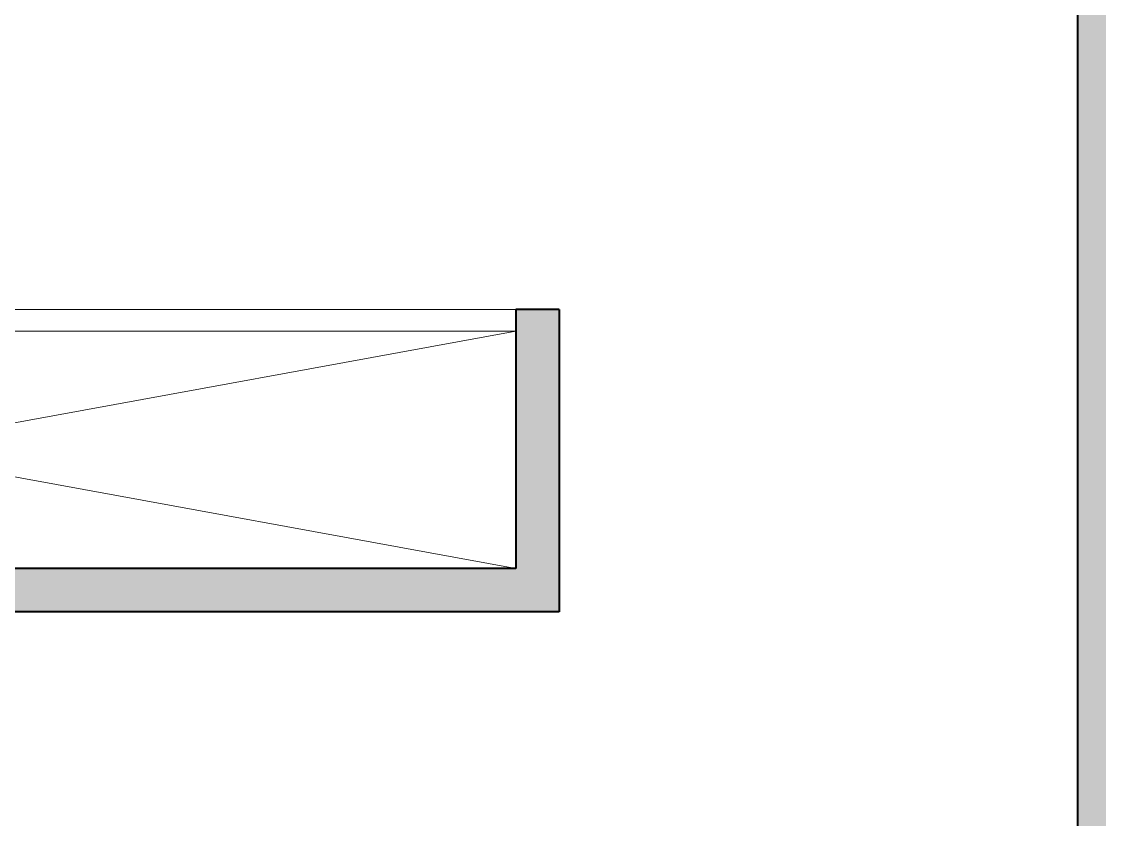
# Model space of a CAD drawing. Header units: millimetres. Extents: x 898 to 1196, y 229 to 443.
# Drawn here: x 1165.969 to 1168.463, y 405.118 to 406.966 of the extents above; entities that cross this region are included whole.
import ezdxf

# ---------------------------------------------------------------- set-up
doc = ezdxf.new("R2010")
doc.units = ezdxf.units.MM
for name, color, linetype, lineweight in [('p hachure', 253, 'Continuous', 15), ('p menuiserie', 5, 'Continuous', 20), ('p mur', 7, 'Continuous', 40), ('p symbole', 6, 'Continuous', 20)]:
    doc.layers.add(name, color=color, linetype=linetype, lineweight=lineweight)

msp = doc.modelspace()

# ---------------------------------------------------------------- hatches: boundary and pattern name
at = {"layer": 'p hachure', "transparency": 33554559}
h = msp.add_hatch(color=256, dxfattribs=at)
h.dxf.hatch_style = 1
h.paths.add_polyline_path([(1161.2635, 407.9991), (1161.2635, 408.5991), (1161.0635, 408.5991), (1161.0635, 408.4991), (1161.1635, 408.4991), (1161.1635, 405.5991), (1161.8635, 405.5991), (1161.8635, 405.6991), (1161.2635, 405.6991), (1161.2635, 407.8991), (1164.0135, 407.8991), (1164.0135, 405.6991), (1163.4135, 405.6991), (1163.4135, 405.5991), (1164.0135, 405.5991), (1164.0135, 404.1991), (1163.4135, 404.1991), (1163.4135, 404.0991), (1164.0135, 404.0991), (1164.0135, 401.8991), (1163.1635, 401.8991), (1163.1635, 401.5491), (1164.2635, 401.5491), (1164.2635, 401.8991), (1164.1135, 401.8991), (1164.1135, 405.5991), (1167.2135, 405.5991), (1167.2135, 406.2991), (1167.1135, 406.2991), (1167.1135, 405.6991), (1164.1135, 405.6991), (1164.1135, 407.8991), (1167.1135, 407.8991), (1167.1135, 407.2991), (1167.2135, 407.2991), (1167.2135, 407.8991), (1167.3635, 407.8991), (1167.3635, 407.9991), (1167.2135, 407.9991), (1167.2135, 408.5991), (1165.9135, 408.5991), (1165.9135, 407.9991)])
h.paths.add_polyline_path([(1167.1135, 407.9991), (1166.0135, 407.9991), (1166.0135, 408.4991), (1167.1135, 408.4991)], flags=16)
h = msp.add_hatch(color=256, dxfattribs=at)
h.dxf.hatch_style = 1
h.paths.add_polyline_path([(1169.1135, 401.8991), (1168.5135, 401.8991), (1168.5135, 407.8991), (1168.6135, 407.8991), (1168.6135, 407.9991), (1168.2635, 407.9991), (1168.2635, 407.8991), (1168.4135, 407.8991), (1168.4135, 401.8991), (1166.2635, 401.8991), (1166.2635, 401.5491), (1169.1135, 401.5491)])

# ---------------------------------------------------------------- linework, layer by layer
at = {"layer": 'p menuiserie'}
for p, q in [((1164.1135, 406.2991), (1167.1135, 406.2991)), ((1164.1135, 406.2491), (1167.1135, 406.2491))]:
    msp.add_line(p, q, dxfattribs=at)
at = {"layer": 'p mur'}
for p, q in [((1168.4135, 401.8991), (1168.4135, 407.8991)), ((1167.2135, 406.2991), (1167.1135, 406.2991)), ((1167.1135, 406.2991), (1167.1135, 405.6991)), ((1167.2135, 406.2991), (1167.2135, 405.5991)), ((1167.1135, 405.6991), (1164.1135, 405.6991)), ((1167.2135, 405.5991), (1164.1135, 405.5991))]:
    msp.add_line(p, q, dxfattribs=at)
at = {"layer": 'p symbole'}
for p, q in [((1164.1135, 405.6991), (1167.1135, 406.2491)), ((1167.1135, 405.6991), (1164.1135, 406.2491))]:
    msp.add_line(p, q, dxfattribs=at)

doc.saveas('drawing.dxf')
